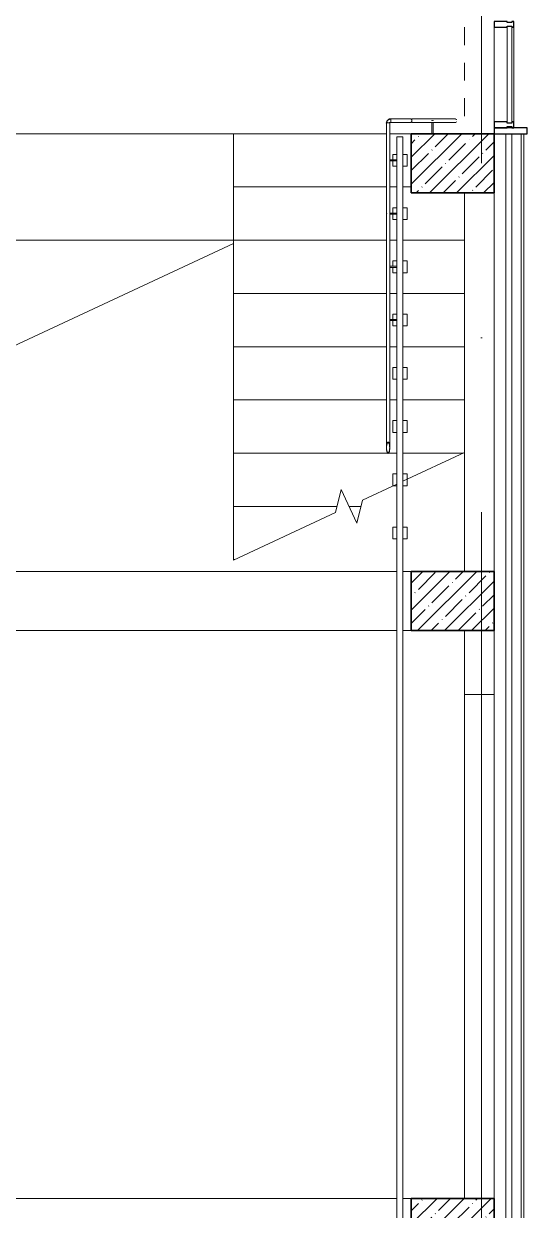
# Model space of a CAD drawing. Header units: millimetres. Extents: x 5993 to 95364, y 94667 to 143522.
# Drawn here: x 43418 to 43764, y 115534 to 116350 of the extents above; entities that cross this region are included whole.
import ezdxf

# ---------------------------------------------------------------- set-up
doc = ezdxf.new("R2010")
doc.units = ezdxf.units.MM
doc.linetypes.add('50_200_ШТРИХ_1Т_ш5_п1_п1_', pattern=[1400, 1000, -200, 0, -200])
doc.linetypes.add('Штрих короткий', pattern=[300, 150, -150])
for name, color, linetype, lineweight in [('0-2', 7, 'Continuous', 9), ('S-GRID-____-OTLN-1', 7, '50_200_ШТРИХ_1Т_ш5_п1_п1_', 9), ('Импосты витража', 7, 'Continuous', 9), ('Импосты витража-1', 7, 'Continuous', 25), ('Контуры', 7, 'Continuous', 9), ('Линии свеса', 7, 'Continuous', 9), ('Марки вырезов', 7, 'Continuous', 9), ('Несущие колонны', 7, 'Continuous', 9), ('Несущие колонны-1', 7, 'Continuous', 35), ('Общие ребра', 7, 'Continuous', 9), ('Ограждение', 7, 'Continuous', 9), ('Ограждение-1', 7, 'Continuous', 20), ('Остекление-1', 7, 'Continuous', 9), ('Перемычка-1', 7, 'Штрих короткий', 9), ('Стены', 7, 'Continuous', 9), ('Стены-1', 7, 'Continuous', 13)]:
    doc.layers.add(name, color=color, linetype=linetype, lineweight=lineweight)

# ---------------------------------------------------------------- blocks, each defined once
blk = doc.blocks.new('BSC_Колонна _Прямоугольная - 500х700-V114-АИ2_01_План напольных покрытий и плинтусов 1го этажа _Часть 2_')
at = {"layer": 'Несущие колонны'}
h = blk.add_hatch(dxfattribs=at)
h.set_pattern_fill('FP_134', color=256, style=0, pattern_type=2)
h.set_pattern_definition([(315, (-19300, 25550), (114.04925, 114.04925), []), (315, (-19300, 25435.95), (114.04925, 114.04925), [201.613, -40.323, 3.353, -36.97])])
h.paths.add_polyline_path([(-250, 350), (-250, -350), (250, -350), (250, 350), (122, 350)], flags=0)
at = {"layer": 'Несущие колонны-1'}
for p, q in [((250, 350), (-250, 350)), ((-250, 350), (-250, -350)), ((250, -350), (250, 350)), ((-250, -350), (250, -350))]:
    blk.add_line(p, q, dxfattribs=at)
blk = doc.blocks.new('BSC_Колонна _Прямоугольная - 500х700-V115-АИ2_01_План напольных покрытий и плинтусов 1го этажа _Часть 2_')
at = {"layer": 'Несущие колонны'}
h = blk.add_hatch(dxfattribs=at)
h.set_pattern_fill('FP_135', color=256, style=0, pattern_type=2)
h.set_pattern_definition([(315, (-24600, 25550), (114.04925, 114.04925), []), (315, (-24600, 25435.95), (114.04925, 114.04925), [201.613, -40.323, 3.353, -36.97])])
h.paths.add_polyline_path([(-250, 350), (-250, -350), (250, -350), (250, 350)], flags=0)
at = {"layer": 'Несущие колонны-1'}
for p, q in [((250, 350), (-250, 350)), ((-250, 350), (-250, -350)), ((250, -350), (250, 350)), ((-250, -350), (250, -350))]:
    blk.add_line(p, q, dxfattribs=at)
blk = doc.blocks.new('BSC_Колонна _Прямоугольная - 500х700-V116-АИ2_01_План напольных покрытий и плинтусов 1го этажа _Часть 2_')
at = {"layer": 'Несущие колонны'}
h = blk.add_hatch(dxfattribs=at)
h.set_pattern_fill('FP_136', color=256, style=0, pattern_type=2)
h.set_pattern_definition([(315, (-28300, 25550), (114.04925, 114.04925), []), (315, (-28300, 25435.95), (114.04925, 114.04925), [201.613, -40.323, 3.353, -36.97])])
h.paths.add_polyline_path([(-250, 197), (-250, -350), (250, -350), (250, 350), (-250, 350)], flags=0)
at = {"layer": 'Несущие колонны-1'}
for p, q in [((250, 350), (-250, 350)), ((-250, 350), (-250, -350)), ((250, -350), (250, 350)), ((-250, -350), (250, -350))]:
    blk.add_line(p, q, dxfattribs=at)
blk = doc.blocks.new('Прямоугольный импост - Импост структурный с накладкой - 150мм-27090926-АИ2_01_План напольных покрытий и плинтусов 1го этажа _Часть 2_')
at = {"layer": 'Импосты витража-1'}
for p, q in [((-25, 0), (-25, 17)), ((-25, 17), (25, 17)), ((-15, 0), (-25, 0)), ((-15, -40), (-15, 0)), ((25, 0), (15, 0)), ((15, 0), (15, -40)), ((25, 17), (25, 0)), ((-25, -150), (-25, -40)), ((-25, -40), (-15, -40)), ((15, -40), (25, -40)), ((25, -40), (25, -150)), ((25, -150), (-25, -150))]:
    blk.add_line(p, q, dxfattribs=at)
blk = doc.blocks.new('Прямоугольный импост - Откос НВФ_50х280 мм-27134253-АИ2_01_План напольных покрытий и плинтусов 1го этажа _Часть 2_')
at = {"layer": 'Импосты витража-1'}
for p, q in [((0, 130), (-50, 130)), ((-50, 130), (-50, -150)), ((0, -150), (0, 130)), ((-50, -150), (0, -150))]:
    blk.add_line(p, q, dxfattribs=at)
blk = doc.blocks.new('PNS_Панель прямоугольная1 - Нр_Стекло - 40мм-31766536-АИ2_01_План напольных покрытий и плинтусов 1го этажа _Часть 2_')
at = {"layer": 'Остекление-1'}
for p, q in [((-400, 40), (400, 40)), ((-410, 0), (410, 0)), ((400, 0), (-400, 0))]:
    blk.add_line(p, q, dxfattribs=at)
blk = doc.blocks.new('Прямоугольный импост - Импост структурный с накладкой - 150мм-26975224-АИ2_01_План напольных покрытий и плинтусов 1го этажа _Часть 2_')
at = {"layer": 'Импосты витража'}
for p, q in [((25900, 32400), (25900, 31600)), ((26067, 32400), (26067, 31600))]:
    blk.add_line(p, q, dxfattribs=at)
blk = doc.blocks.new('Проем_Дверь_Прямоугольный - 4800х3300h_витражные проемы-26980647-АИ2_01_План напольных покрытий и плинтусов 1го этажа _Часть 2_')
at = {"layer": 'Перемычка-1'}
for p, q in [((2400, 125), (-2400, 125)), ((2400, -125), (-2400, -125))]:
    blk.add_line(p, q, dxfattribs=at)
blk = doc.blocks.new('Ограждение_СКБ_Подвал1 - 145_Ограждение_СКБ_Актовый-33692680-АИ2_01_План напольных покрытий и плинтусов 1го этажа _Часть 2_')
at = {"layer": 'Ограждение'}
for p, q in [((12160, 25), (-200, 25)), ((-200, 25), (-200, -25)), ((12160, -25), (12160, 25)), ((-200, -25), (12160, -25))]:
    blk.add_line(p, q, dxfattribs=at)
blk = doc.blocks.new('О_Полоса_Трапеция прямоугольная_Прокат_ГОСТ 1032 - Крепежная пластина 2-27414619-АИ2_01_План напольных покрытий и плинтусов 1го этажа _Часть 2_')
at = {"layer": 'Ограждение'}
for p, q in [((0, 60), (0, 25)), ((0, 60), (100, 60)), ((100, 25), (100, 60)), ((0, -25), (0, -60)), ((0, -60), (100, -60)), ((100, -60), (100, -25))]:
    blk.add_line(p, q, dxfattribs=at)
blk = doc.blocks.new('О_Полоса_Трапеция прямоугольная_Прокат_ГОСТ 1032 - Крепежная пластина 2-V264-АИ2_01_План напольных покрытий и плинтусов 1го этажа _Часть 2_')
at = {"layer": 'Ограждение'}
for p, q in [((0, 60), (0, 25)), ((0, 60), (45, 60)), ((55, 60), (100, 60)), ((100, 25), (100, 60)), ((0, -25), (0, -60)), ((0, -60), (100, -60)), ((100, -60), (100, -25))]:
    blk.add_line(p, q, dxfattribs=at)
blk = doc.blocks.new('О_Кронштейн_Форма Г_Круг_ГОСТ 25903 - О_Кронштейн_Форма Г_Круг_ГОСТ 2590-2006 2-33629714-АИ2_01_План напольных покрытий и плинтусов 1го этажа _Часть 2_')
at = {"layer": 'Ограждение'}
for p, q in [((25080, 26980), (25023, 26980)), ((25023, 26970), (25080, 26970))]:
    blk.add_line(p, q, dxfattribs=at)
at = {"layer": 'Ограждение', "flags": 128}
for points in [[(25020, 26980), (25021, 26980), (25022, 26980), (25023, 26980)], [(25023, 26970), (25022, 26970), (25021, 26970)]]:
    blk.add_lwpolyline(points, dxfattribs=at)
blk = doc.blocks.new('О_Кронштейн_Форма Г_Круг_ГОСТ 25903 - О_Кронштейн_Форма Г_Круг_ГОСТ 2590-2006 2-V265-АИ2_01_План напольных покрытий и плинтусов 1го этажа _Часть 2_')
at = {"layer": 'Ограждение'}
for p, q in [((25080, 27880), (25023, 27880)), ((25023, 27870), (25080, 27870))]:
    blk.add_line(p, q, dxfattribs=at)
at = {"layer": 'Ограждение', "flags": 128}
for points in [[(24993, 27876), (24993, 27877), (24993, 27877), (24993, 27877), (24993, 27877), (24993, 27877), (24993, 27877), (24993, 27878), (24993, 27878), (24993, 27878), (24994, 27878), (24994, 27878), (24994, 27878), (24994, 27879), (24994, 27879), (24994, 27879), (24994, 27879), (24995, 27879), (24995, 27879), (24995, 27879)], [(25020, 27880), (25021, 27880), (25022, 27880), (25023, 27880)], [(25023, 27870), (25022, 27870), (25021, 27870)]]:
    blk.add_lwpolyline(points, dxfattribs=at)
blk = doc.blocks.new('О_Кронштейн_Форма Г_Круг_ГОСТ 25903 - О_Кронштейн_Форма Г_Круг_ГОСТ 2590-2006 2-V266-АИ2_01_План напольных покрытий и плинтусов 1го этажа _Часть 2_')
at = {"layer": 'Ограждение'}
for p, q in [((25080, 28330), (25023, 28330)), ((25023, 28320), (25080, 28320))]:
    blk.add_line(p, q, dxfattribs=at)
at = {"layer": 'Ограждение', "flags": 128}
for points in [[(24993, 28328), (24993, 28328), (24993, 28328), (24994, 28328)], [(25020, 28330), (25021, 28330), (25022, 28330), (25023, 28330)], [(25023, 28320), (25022, 28320), (25021, 28320)]]:
    blk.add_lwpolyline(points, dxfattribs=at)
blk = doc.blocks.new('О_Элемент поручня_Загиб_Труба_ГОСТ 8732-78 - О_Элемент поручня_Загиб_Труба_ГОСТ 8732-78-33756934-АИ2_01_План напольных покрытий и плинтусов 1го этажа _Часть 2_')
at = {"layer": 'Ограждение'}
for p, q in [((25027, 28675), (25027, 28665)), ((25027, 28665), (25027, 28646)), ((25027, 28646), (25027, 28645))]:
    blk.add_line(p, q, dxfattribs=at)
at = {"layer": 'Ограждение', "flags": 128}
for points in [[(25027, 28675), (25026, 28675), (25024, 28675), (25023, 28675), (25022, 28675), (25020, 28674), (25019, 28674), (25017, 28674), (25016, 28673), (25015, 28673), (25013, 28672), (25012, 28672), (25011, 28671), (25009, 28670), (25008, 28670), (25007, 28669), (25006, 28668), (25004, 28667), (25003, 28666), (25002, 28665), (25001, 28664), (25000, 28663), (24999, 28662), (24998, 28661), (24997, 28660), (24996, 28659), (24996, 28658), (24995, 28656), (24994, 28655), (24994, 28654), (24993, 28652), (24992, 28651), (24992, 28650), (24992, 28648), (24991, 28647), (24991, 28645), (24991, 28644), (24991, 28642), (24990, 28641), (24990, 28640), (24990, 28639)], [(25027, 28674), (25026, 28673), (25025, 28673), (25023, 28673), (25022, 28673), (25020, 28673), (25019, 28673), (25018, 28672), (25016, 28672), (25015, 28671), (25014, 28671), (25012, 28670), (25011, 28670), (25010, 28669), (25009, 28668), (25008, 28668), (25006, 28667), (25005, 28666), (25004, 28665), (25003, 28664), (25002, 28663), (25001, 28662), (25000, 28661), (24999, 28660), (24998, 28659), (24998, 28658), (24997, 28657), (24996, 28656), (24996, 28654), (24995, 28653), (24994, 28652), (24994, 28651), (24993, 28649), (24993, 28648), (24993, 28646), (24992, 28645), (24992, 28644), (24992, 28642), (24992, 28641), (24992, 28640), (24992, 28639)], [(25020, 28639), (25020, 28639), (25020, 28640), (25020, 28640), (25020, 28640), (25020, 28640), (25021, 28640), (25021, 28641), (25021, 28641), (25021, 28641), (25021, 28641), (25021, 28641), (25021, 28642), (25021, 28642), (25021, 28642), (25021, 28642), (25022, 28642), (25022, 28643), (25022, 28643), (25022, 28643), (25022, 28643), (25022, 28643), (25023, 28643), (25023, 28644), (25023, 28644), (25023, 28644), (25024, 28644), (25024, 28644), (25024, 28644), (25024, 28644), (25025, 28645), (25025, 28645), (25025, 28645), (25025, 28645), (25026, 28645), (25026, 28645), (25026, 28645), (25027, 28645), (25027, 28645), (25027, 28645), (25027, 28645)]]:
    blk.add_lwpolyline(points, dxfattribs=at)
at = {"layer": 'Ограждение'}
for start_param, end_param in [(1.570796, 1.832596), (1.187942, 1.308997), (0, 1.047198), (6.021386, 6.283185)]:
    blk.add_ellipse((25005, 28639), major_axis=(15, 0), ratio=0.316146, start_param=start_param, end_param=end_param, dxfattribs=at)
blk = doc.blocks.new('О_Элемент поручня_Маршевый_Труба_ГОСТ 8732-78 - О_Элемент поручня_Маршевый_Труба_ГОСТ 8732-78-33756936-АИ2_01_План напольных покрытий и плинтусов 1го этажа _Часть 2_')
at = {"layer": 'Ограждение'}
for p, q in [((-5, 0), (-2748, 0)), ((-2748, -30), (-5, -30))]:
    blk.add_line(p, q, dxfattribs=at)
for start_param, end_param in [(5.759587, 6.283185), (3.141593, 3.365992), (3.590392, 3.809195), (5.497787, 5.744255), (3.81879, 4.021147), (5.235988, 5.485266), (4.974188, 5.225235), (4.064438, 4.244546), (4.712389, 4.964169), (4.48799, 4.702409)]:
    blk.add_ellipse((-5, -15), major_axis=(0, 15), ratio=0.316146, start_param=start_param, end_param=end_param, dxfattribs=at)
at = {"layer": 'Ограждение-1', "flags": 128}
for points in [[(-2796, -15), (-2795, -13), (-2793, -10), (-2790, -8), (-2787, -6), (-2782, -4), (-2776, -3), (-2770, -2), (-2763, -1), (-2756, 0), (-2748, 0), (-2741, 0), (-2734, -1), (-2727, -2), (-2720, -3), (-2715, -4), (-2710, -6), (-2706, -8), (-2703, -10), (-2701, -13), (-2701, -15)], [(-2701, -15), (-2701, -17), (-2703, -20), (-2706, -22), (-2710, -24), (-2715, -26), (-2720, -27), (-2727, -28), (-2734, -29), (-2741, -30), (-2748, -30), (-2756, -30), (-2763, -29), (-2770, -28), (-2776, -27), (-2782, -26), (-2787, -24), (-2790, -22), (-2793, -20), (-2795, -17), (-2796, -15)], [(-2706, -15), (-2706, -13), (-2708, -11), (-2710, -9), (-2714, -7), (-2718, -5), (-2723, -4), (-2729, -3), (-2735, -2), (-2742, -2), (-2748, -2), (-2755, -2), (-2761, -2), (-2768, -3), (-2773, -4), (-2778, -5), (-2783, -7), (-2786, -9), (-2789, -11), (-2790, -13), (-2791, -15)], [(-2791, -15), (-2790, -17), (-2789, -19), (-2786, -21), (-2783, -23), (-2778, -25), (-2773, -26), (-2768, -27), (-2761, -28), (-2755, -28), (-2748, -29), (-2742, -28), (-2735, -28), (-2729, -27), (-2723, -26), (-2718, -25), (-2714, -23), (-2710, -21), (-2708, -19), (-2706, -17), (-2706, -15)]]:
    blk.add_lwpolyline(points, dxfattribs=at)
blk = doc.blocks.new('О_Кронштейн_Форма Г_Круг_ГОСТ 25903 - О_Кронштейн_Форма Г_Круг_ГОСТ 2590-2006 2-33756938-АИ2_01_План напольных покрытий и плинтусов 1го этажа _Часть 2_')
at = {"layer": 'Ограждение'}
for p, q in [((25375, 28635), (25375, 28550)), ((25385, 28550), (25385, 28635))]:
    blk.add_line(p, q, dxfattribs=at)
at = {"layer": 'Ограждение', "flags": 128}
for points in [[(25375, 28660), (25375, 28660), (25375, 28661), (25375, 28661), (25375, 28661), (25375, 28661), (25375, 28661), (25375, 28662), (25375, 28662), (25375, 28662), (25375, 28662), (25376, 28662), (25376, 28662), (25376, 28663), (25376, 28663), (25376, 28663), (25376, 28663), (25376, 28663), (25376, 28663), (25377, 28664), (25377, 28664), (25377, 28664), (25377, 28664), (25377, 28664), (25377, 28664), (25377, 28664), (25378, 28664)], [(25375, 28635), (25375, 28636), (25375, 28637), (25375, 28638), (25375, 28639), (25375, 28640), (25375, 28641), (25375, 28642), (25375, 28643), (25375, 28644), (25375, 28645)], [(25382, 28664), (25383, 28664), (25383, 28664), (25383, 28664), (25383, 28664), (25383, 28664), (25383, 28664), (25384, 28663), (25384, 28663), (25384, 28663), (25384, 28663), (25384, 28663), (25384, 28663), (25384, 28663), (25384, 28662), (25385, 28662), (25385, 28662), (25385, 28662), (25385, 28662), (25385, 28661), (25385, 28661), (25385, 28661), (25385, 28661), (25385, 28661), (25385, 28660), (25385, 28660), (25385, 28660)], [(25385, 28645), (25385, 28644), (25385, 28643), (25385, 28642), (25385, 28641), (25385, 28640), (25385, 28639), (25385, 28638), (25385, 28637), (25385, 28636), (25385, 28635), (25385, 28635)]]:
    blk.add_lwpolyline(points, dxfattribs=at)
blk = doc.blocks.new('О_Элемент поручня_Площадочный_Двухуровневый_ГОСТ 87322 - О_Элемент поручня_Площадочный_Двухуровневый_ГОСТ 8732-78-33684766-АИ2_01_План напольных покрытий и плинтусов 1го этажа _Часть 2_')
at = {"layer": 'Ограждение'}
for p, q in [((310, 40), (0, 40)), ((0, 25), (0, 40)), ((0, 10), (0, 25)), ((0, 10), (310, 10))]:
    blk.add_line(p, q, dxfattribs=at)
at = {"layer": 'Ограждение', "flags": 128}
for points in [[(310, 40), (312, 40), (314, 40), (317, 40), (319, 40), (321, 40), (323, 40), (325, 40), (327, 40), (329, 40), (331, 40), (333, 40), (335, 40), (337, 40), (339, 40), (341, 40), (343, 40), (345, 40), (346, 40), (348, 40), (349, 40), (351, 40)], [(365, 40), (365, 40), (365, 40), (365, 40), (364, 40), (364, 40), (363, 40), (363, 40), (362, 40), (361, 40), (361, 40), (360, 40), (359, 40), (358, 40), (357, 40), (355, 40), (354, 40), (353, 40), (351, 40), (350, 40), (348, 40), (347, 40), (345, 40), (343, 40), (342, 40), (340, 40), (338, 40), (336, 40), (334, 40), (332, 40), (330, 40), (328, 40), (326, 40), (324, 40), (322, 40), (319, 40), (317, 40), (315, 40), (313, 40), (311, 40), (310, 40)], [(310, 10), (312, 10), (314, 10), (317, 10), (319, 10), (321, 10), (323, 10), (325, 10), (327, 10), (329, 10), (331, 10), (333, 10), (335, 10), (337, 10), (339, 10), (341, 10), (343, 10), (345, 10), (346, 10), (348, 10), (349, 10), (351, 10), (352, 10), (354, 10), (355, 10), (356, 10), (357, 10), (359, 10), (360, 10), (360, 10), (361, 10), (362, 10), (363, 10), (363, 10), (364, 10), (364, 10), (365, 10), (365, 10), (365, 10), (365, 10), (365, 10)], [(351, 10), (350, 10), (348, 10), (347, 10), (345, 10), (343, 10), (342, 10), (340, 10), (338, 10), (336, 10), (334, 10), (332, 10), (330, 10), (328, 10), (326, 10), (324, 10), (322, 10), (319, 10), (317, 10), (315, 10), (313, 10), (311, 10)], [(365, 10), (365, 10), (365, 10), (365, 10), (364, 10), (364, 10), (363, 10), (363, 10), (362, 10), (361, 10), (361, 10), (360, 10), (359, 10), (358, 10), (357, 10), (355, 10), (354, 10), (353, 10), (351, 10)], [(352, 40), (354, 40), (355, 40), (356, 40), (357, 40), (359, 40), (360, 40), (360, 40), (361, 40), (362, 40), (363, 40), (363, 40), (364, 40), (364, 40), (365, 40), (365, 40), (365, 40), (365, 40), (365, 40)], [(365, 40), (366, 40), (366, 40), (367, 40), (367, 40), (368, 40), (369, 40), (369, 39), (370, 39), (370, 39), (371, 39), (371, 39), (372, 38), (372, 38)], [(373, 12), (372, 12), (372, 11), (371, 11), (370, 11), (370, 11), (369, 11), (369, 10), (368, 10), (368, 10), (367, 10), (366, 10), (366, 10), (365, 10), (365, 10)], [(376, 35), (376, 35), (377, 35), (377, 34), (377, 34)], [(377, 17), (377, 16), (377, 16), (376, 15), (376, 15)]]:
    blk.add_lwpolyline(points, dxfattribs=at)
blk = doc.blocks.new('О_Элемент поручня_Маршевый_Труба_ГОСТ 8732-78 - О_Элемент поручня_Маршевый_Труба_ГОСТ 8732-78-33756935-АИ2_01_План напольных покрытий и плинтусов 1го этажа _Часть 2_')
at = {"layer": 'Ограждение'}
for p, q in [((-7, 0), (-192, 0)), ((-190, -30), (-7, -30))]:
    blk.add_line(p, q, dxfattribs=at)
for centre, major_axis, start_param, end_param in [((-192, -15), (0, 15), 0, 1.047198), ((-192, -15), (0, 13.5), 6.021386, 7.206241), ((-192, -15), (0, 15), 5.834386, 6.283185), ((-7, -15), (0, 15), 3.141593, 4.712389), ((-7, -15), (0, 15), 4.712389, 6.283185)]:
    blk.add_ellipse(centre, major_axis=major_axis, ratio=0.5, start_param=start_param, end_param=end_param, dxfattribs=at)

msp = doc.modelspace()

# ---------------------------------------------------------------- linework, layer by layer
at = {"layer": 'S-GRID-____-OTLN-1', "color": 251, "ltscale": 0.6, "true_color": 0x636466}
msp.add_line((43732.23, 113733.6), (43732.23, 118157.62), dxfattribs=at)
at = {"layer": 'Контуры'}
for p, q in [((43561.74, 116274.21), (43000.11, 116274.21)), ((43666.76, 116274.21), (43561.74, 116274.21)), ((43561.74, 116274.21), (43561.74, 116200.96)), ((43683.84, 116274.21), (43669.2, 116274.21)), ((43561.74, 116237.59), (43561.74, 116200.96)), ((43561.74, 116200.96), (43561.74, 116198.68)), ((43561.74, 116198.68), (43561.74, 116164.33)), ((43561.74, 116164.33), (43561.74, 116127.7)), ((43561.74, 116127.7), (43561.74, 116091.07)), ((43561.74, 116091.07), (43561.74, 116054.45)), ((43561.74, 116054.45), (43561.74, 116017.82)), ((43561.74, 116017.82), (43561.74, 115981.19)), ((43561.74, 115981.19), (43561.74, 115980.81))]:
    msp.add_line(p, q, dxfattribs=at)
at = {"layer": 'Линии свеса'}
for p, q in [((43666.76, 116237.59), (43561.74, 116237.59)), ((43674.07, 116237.59), (43669.2, 116237.59)), ((43683.84, 116237.59), (43678.14, 116237.59)), ((43561.74, 116200.96), (42943.14, 116200.96)), ((43666.77, 116200.96), (43561.74, 116200.96)), ((43674.07, 116200.96), (43669.2, 116200.96)), ((43720.46, 116200.96), (43678.14, 116200.96)), ((43666.77, 116164.33), (43561.74, 116164.33)), ((43674.07, 116164.33), (43669.18, 116164.33)), ((43720.46, 116164.33), (43678.14, 116164.33)), ((43666.78, 116127.7), (43561.74, 116127.7)), ((43674.07, 116127.7), (43669.18, 116127.7)), ((43720.46, 116127.7), (43678.14, 116127.7)), ((43666.78, 116091.07), (43561.74, 116091.07)), ((43674.07, 116091.07), (43669.18, 116091.07)), ((43720.46, 116091.07), (43678.14, 116091.07)), ((43667.66, 116054.45), (43561.74, 116054.45)), ((43674.07, 116054.45), (43668.3, 116054.45)), ((43719.65, 116054.45), (43678.14, 116054.45)), ((43632.93, 116017.82), (43561.74, 116017.82)), ((43649.28, 116017.82), (43641.1, 116017.82)), ((43562.56, 115981.19), (43561.74, 115981.19))]:
    msp.add_line(p, q, dxfattribs=at)
at = {"layer": 'Марки вырезов'}
for p, q in [((43290.15, 116072.03), (43561.74, 116198.68)), ((43678.14, 116035.09), (43720.46, 116054.83)), ((43631.88, 116013.52), (43635.73, 116029.35)), ((43635.73, 116029.35), (43646.48, 116006.29)), ((43650.33, 116022.12), (43674.07, 116033.19)), ((43646.48, 116006.29), (43650.33, 116022.12)), ((43561.74, 115980.81), (43631.88, 116013.52))]:
    msp.add_line(p, q, dxfattribs=at)
at = {"layer": 'Общие ребра'}
for p, q in [((43748.95, 115199.79), (43748.95, 116274.21)), ((43753.02, 115199.79), (43753.02, 116274.21)), ((43759.53, 116274.21), (43759.53, 115199.79)), ((43759.53, 115199.79), (43759.53, 116274.21))]:
    msp.add_line(p, q, dxfattribs=at)
at = {"layer": 'Стены'}
for p, q in [((43381.86, 115973.05), (43674.07, 115973.05)), ((43678.14, 115973.05), (43683.84, 115973.05)), ((43674.07, 115932.35), (43381.86, 115932.35)), ((43683.84, 115932.35), (43678.14, 115932.35)), ((43720.46, 115888.49), (43720.46, 115932.35))]:
    msp.add_line(p, q, dxfattribs=at)
at = {"layer": 'Стены-1'}
for p, q in [((43759.53, 116274.21), (43740.81, 116274.21)), ((43761.16, 116274.21), (43759.53, 116274.21)), ((43761.16, 115199.79), (43761.16, 116274.21)), ((43720.46, 116233.52), (43720.46, 115973.05)), ((43740.81, 115973.05), (43740.81, 116233.52)), ((43740.81, 116233.52), (43740.81, 115973.05)), ((43740.81, 115932.35), (43740.81, 115541.66)), ((43720.46, 115888.49), (43720.46, 115541.66)), ((43740.81, 115888.49), (43720.46, 115888.49)), ((43740.81, 115541.66), (43740.81, 115888.49)), ((43674.07, 115541.66), (43381.86, 115541.66)), ((43683.84, 115541.66), (43678.14, 115541.66))]:
    msp.add_line(p, q, dxfattribs=at)

# ---------------------------------------------------------------- block references
at = {"layer": '0-2', "xscale": 0.08139549610658335, "yscale": 0.08139549610658335, "zscale": 0.08139549610658335}
for name, p, rotation in [('Проем_Дверь_Прямоугольный - 4800х3300h_витражные проемы-26980647-АИ2_01_План напольных покрытий и плинтусов 1го этажа _Часть 2_', (43730.64, 116469.56), 89.99999999999991), ('PNS_Панель прямоугольная1 - Нр_Стекло - 40мм-31766536-АИ2_01_План напольных покрытий и плинтусов 1го этажа _Часть 2_', (43753.02, 116314.91), 89.9999999999999), ('О_Элемент поручня_Маршевый_Труба_ГОСТ 8732-78 - О_Элемент поручня_Маршевый_Труба_ГОСТ 8732-78-33756936-АИ2_01_План напольных покрытий и плинтусов 1го этажа _Часть 2_', (43666.76, 116281.86), 90.0000000000001), ('Ограждение_СКБ_Подвал1 - 145_Ограждение_СКБ_Актовый-33692680-АИ2_01_План напольных покрытий и плинтусов 1го этажа _Часть 2_', (43676.1, 116255.9), 270.0000000000011), ('BSC_Колонна _Прямоугольная - 500х700-V116-АИ2_01_План напольных покрытий и плинтусов 1го этажа _Часть 2_', (43712.33, 116253.87), 89.9999999999999), ('Прямоугольный импост - Откос НВФ_50х280 мм-27134253-АИ2_01_План напольных покрытий и плинтусов 1го этажа _Часть 2_', (43753.02, 116274.21), 269.9999999999999), ('BSC_Колонна _Прямоугольная - 500х700-V115-АИ2_01_План напольных покрытий и плинтусов 1го этажа _Часть 2_', (43712.33, 115952.7), 89.9999999999999), ('BSC_Колонна _Прямоугольная - 500х700-V114-АИ2_01_План напольных покрытий и плинтусов 1го этажа _Часть 2_', (43712.33, 115521.31), 89.9999999999999)]:
    msp.add_blockref(name, p, dxfattribs=dict(at, rotation=rotation))
at = {"layer": '0-2', "extrusion": (0, 0, -1), "xscale": 0.08139549610658335, "yscale": 0.08139549610658335, "zscale": 0.08139549610658335}
for name, p, rotation in [('Прямоугольный импост - Импост структурный с накладкой - 150мм-27090926-АИ2_01_План напольных покрытий и плинтусов 1го этажа _Часть 2_', (-43753.02, 116349.51), 90.00000000000011), ('Прямоугольный импост - Импост структурный с накладкой - 150мм-27090926-АИ2_01_План напольных покрытий и плинтусов 1го этажа _Часть 2_', (-43753.02, 116280.32), 90.00000000000011), ('О_Полоса_Трапеция прямоугольная_Прокат_ГОСТ 1032 - Крепежная пластина 2-V264-АИ2_01_План напольных покрытий и плинтусов 1го этажа _Часть 2_', (-43676.1, 116259.97), 269.9999999999989), ('О_Полоса_Трапеция прямоугольная_Прокат_ГОСТ 1032 - Крепежная пластина 2-V264-АИ2_01_План напольных покрытий и плинтусов 1го этажа _Часть 2_', (-43676.1, 116223.34), 269.9999999999989), ('О_Полоса_Трапеция прямоугольная_Прокат_ГОСТ 1032 - Крепежная пластина 2-V264-АИ2_01_План напольных покрытий и плинтусов 1го этажа _Часть 2_', (-43676.1, 116186.71), 269.9999999999989), ('О_Полоса_Трапеция прямоугольная_Прокат_ГОСТ 1032 - Крепежная пластина 2-V264-АИ2_01_План напольных покрытий и плинтусов 1го этажа _Часть 2_', (-43676.1, 116150.09), 269.9999999999989), ('О_Полоса_Трапеция прямоугольная_Прокат_ГОСТ 1032 - Крепежная пластина 2-27414619-АИ2_01_План напольных покрытий и плинтусов 1го этажа _Часть 2_', (-43676.1, 116113.46), 269.9999999999989), ('О_Полоса_Трапеция прямоугольная_Прокат_ГОСТ 1032 - Крепежная пластина 2-27414619-АИ2_01_План напольных покрытий и плинтусов 1го этажа _Часть 2_', (-43676.1, 116076.83), 269.9999999999989), ('О_Полоса_Трапеция прямоугольная_Прокат_ГОСТ 1032 - Крепежная пластина 2-27414619-АИ2_01_План напольных покрытий и плинтусов 1го этажа _Часть 2_', (-43676.1, 116040.2), 269.9999999999989), ('О_Полоса_Трапеция прямоугольная_Прокат_ГОСТ 1032 - Крепежная пластина 2-27414619-АИ2_01_План напольных покрытий и плинтусов 1го этажа _Часть 2_', (-43676.1, 116003.57), 269.9999999999989)]:
    msp.add_blockref(name, p, dxfattribs=dict(at, rotation=rotation))
at = {"layer": '0-2', "xscale": 0.08139549610658335, "yscale": 0.08139549610658335, "zscale": 0.08139549610658335}
for name, p in [('Прямоугольный импост - Импост структурный с накладкой - 150мм-26975224-АИ2_01_План напольных покрытий и плинтусов 1го этажа _Часть 2_', (41632.67, 113710.26)), ('О_Элемент поручня_Загиб_Труба_ГОСТ 8732-78 - О_Элемент поручня_Загиб_Труба_ГОСТ 8732-78-33756934-АИ2_01_План напольных покрытий и плинтусов 1го этажа _Часть 2_', (41632.67, 113950.37)), ('О_Элемент поручня_Маршевый_Труба_ГОСТ 8732-78 - О_Элемент поручня_Маршевый_Труба_ГОСТ 8732-78-33756935-АИ2_01_План напольных покрытий и плинтусов 1го этажа _Часть 2_', (43684.25, 116284.39)), ('О_Элемент поручня_Площадочный_Двухуровневый_ГОСТ 87322 - О_Элемент поручня_Площадочный_Двухуровневый_ГОСТ 8732-78-33684766-АИ2_01_План напольных покрытий и плинтусов 1го этажа _Часть 2_', (43684.25, 116281.13)), ('О_Кронштейн_Форма Г_Круг_ГОСТ 25903 - О_Кронштейн_Форма Г_Круг_ГОСТ 2590-2006 2-33756938-АИ2_01_План напольных покрытий и плинтусов 1го этажа _Часть 2_', (41632.67, 113950.37)), ('О_Кронштейн_Форма Г_Круг_ГОСТ 25903 - О_Кронштейн_Форма Г_Круг_ГОСТ 2590-2006 2-V266-АИ2_01_План напольных покрытий и плинтусов 1го этажа _Часть 2_', (41632.67, 113950.37)), ('О_Кронштейн_Форма Г_Круг_ГОСТ 25903 - О_Кронштейн_Форма Г_Круг_ГОСТ 2590-2006 2-V265-АИ2_01_План напольных покрытий и плинтусов 1го этажа _Часть 2_', (41632.67, 113950.37)), ('О_Кронштейн_Форма Г_Круг_ГОСТ 25903 - О_Кронштейн_Форма Г_Круг_ГОСТ 2590-2006 2-33629714-АИ2_01_План напольных покрытий и плинтусов 1го этажа _Часть 2_', (41632.67, 113987)), ('О_Кронштейн_Форма Г_Круг_ГОСТ 25903 - О_Кронштейн_Форма Г_Круг_ГОСТ 2590-2006 2-33629714-АИ2_01_План напольных покрытий и плинтусов 1го этажа _Часть 2_', (41632.67, 113950.37))]:
    msp.add_blockref(name, p, dxfattribs=at)

doc.saveas('drawing.dxf')
